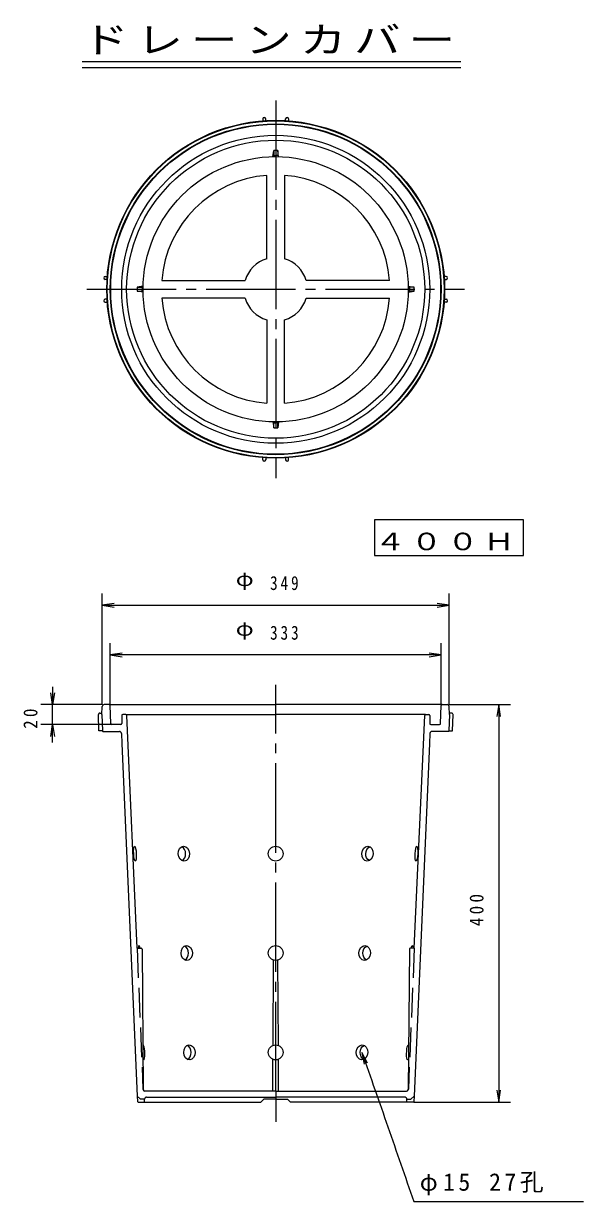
# Model space of a CAD drawing. Units: millimetres, scale not verified. Extents: x -1324 to 1416, y -421 to 874.
# Drawn here: x 69 to 633, y -313 to 873 of the extents above; entities that cross this region are included whole.
import ezdxf
from ezdxf.enums import TextEntityAlignment as Align

# ---------------------------------------------------------------- set-up
doc = ezdxf.new("R2010")
doc.units = ezdxf.units.MM
doc.header["$LTSCALE"] = 10
doc.linetypes.add('CHAIN2', pattern=[12, 9, -1, 1, -1])
doc.linetypes.add('DASHED3', pattern=[4, 3, -1])
doc.layers.add('0-0_1', color=7, linetype='Continuous')
doc.styles.add('ＭＳ ゴシック', font='')
doc.styles.get('ＭＳ ゴシック').set_extended_font_data('MS Gothic')

# ---------------------------------------------------------------- blocks, each defined once
blk = doc.blocks.new('D3200')
at = {"layer": '0-0_1', "color": 2}
for p, q in [((911.525, 474.402), (932.192, 474.402)), ((928.192, 474.402), (928.192, 341.069)), ((899.692, 341.069), (932.192, 341.069))]:
    blk.add_line(p, q, dxfattribs=at)
for points in [[(928.792, 470.402), (928.192, 474.402), (927.592, 470.402)], [(927.592, 345.069), (928.192, 341.069), (928.792, 345.069)]]:
    blk.add_lwpolyline(points, dxfattribs=at)
at = {"layer": '0-0_1', "insert": (923.152, 400.075), "char_height": 4.692, "attachment_point": 7, "rotation": 90, "style": 'ＭＳ ゴシック'}
blk.add_mtext('\\T1.38;\\W0.9;400', dxfattribs=at)
blk = doc.blocks.new('D3179')
at = {"layer": '0-0_1', "color": 2}
for p, q in [((797.858, 474.402), (797.858, 495.069)), ((908.858, 474.402), (908.858, 495.069)), ((908.858, 491.069), (797.858, 491.069))]:
    blk.add_line(p, q, dxfattribs=at)
for points in [[(801.858, 491.669), (797.858, 491.069), (801.858, 490.469)], [(904.858, 490.469), (908.858, 491.069), (904.858, 491.669)]]:
    blk.add_lwpolyline(points, dxfattribs=at)
at = {"layer": '0-0_1', "style": 'ＭＳ ゴシック', "width": 1.25}
blk.add_text('φ', height=4.692, dxfattribs=at).set_placement((839.938, 496.109), align=Align.BOTTOM_LEFT)
at = {"layer": '0-0_1', "insert": (851.458, 496.109), "char_height": 4.692, "attachment_point": 7, "style": 'ＭＳ ゴシック'}
blk.add_mtext('\\T1.38;\\W0.8;333', dxfattribs=at)
blk = doc.blocks.new('D3174')
at = {"layer": '0-0_1', "color": 2}
for p, q in [((795.192, 474.402), (795.192, 511.736)), ((911.525, 474.402), (911.525, 511.736)), ((795.192, 507.736), (911.525, 507.736))]:
    blk.add_line(p, q, dxfattribs=at)
for points in [[(799.192, 508.336), (795.192, 507.736), (799.192, 507.136)], [(907.525, 507.136), (911.525, 507.736), (907.525, 508.336)]]:
    blk.add_lwpolyline(points, dxfattribs=at)
at = {"layer": '0-0_1', "style": 'ＭＳ ゴシック', "width": 1.25}
blk.add_text('φ', height=4.692, dxfattribs=at).set_placement((839.938, 512.776), align=Align.BOTTOM_LEFT)
at = {"layer": '0-0_1', "insert": (851.458, 512.776), "char_height": 4.692, "attachment_point": 7, "style": 'ＭＳ ゴシック'}
blk.add_mtext('\\T1.38;\\W0.8;349', dxfattribs=at)
blk = doc.blocks.new('D3199')
at = {"layer": '0-0_1', "color": 2}
for p, q in [((779.125, 478.402), (778.525, 474.402)), ((795.192, 474.402), (774.525, 474.402)), ((778.525, 467.736), (778.525, 474.402)), ((798.025, 467.736), (774.525, 467.736)), ((777.925, 463.736), (778.525, 467.736))]:
    blk.add_line(p, q, dxfattribs=at)
for points in [[(778.525, 480.402), (778.525, 474.402), (777.925, 478.402)], [(778.525, 461.736), (778.525, 467.736), (779.125, 463.736)]]:
    blk.add_lwpolyline(points, dxfattribs=at)
at = {"layer": '0-0_1', "insert": (773.485, 466.288), "char_height": 4.692, "attachment_point": 7, "rotation": 90, "style": 'ＭＳ ゴシック'}
blk.add_mtext('\\T1.37;\\W0.9;20', dxfattribs=at)
blk = doc.blocks.new('blk3215')
at = {"layer": '0-0_1'}
blk.add_arc((0, 0), 0.333, 198.0646, 338.1075, dxfattribs=at)
blk = doc.blocks.new('block132')
at = {"layer": '0-0_1', "xscale": 7.5, "yscale": 5.745333, "rotation": 92.49779}
blk.add_blockref('blk3215', (194.156, -58.295), dxfattribs=at)
blk = doc.blocks.new('blk3224')
at = {"layer": '0-0_1'}
blk.add_circle((0, 0), 0.333, dxfattribs=at)
blk = doc.blocks.new('block140')
at = {"layer": '0-0_1', "xscale": 7.5, "yscale": 5.745333, "rotation": 92.49779}
blk.add_blockref('blk3224', (196.362, -91.628), dxfattribs=at)
blk = doc.blocks.new('blk3218')
at = {"layer": '0-0_1'}
blk.add_arc((0, 0), 0.333, 198.0646, 338.1075, dxfattribs=at)
blk = doc.blocks.new('block134')
at = {"layer": '0-0_1', "xscale": 7.5, "yscale": 5.745333, "rotation": 92.49779}
blk.add_blockref('blk3218', (195.053, -91.628), dxfattribs=at)
blk = doc.blocks.new('blk3148')
at = {"layer": '0-0_1'}
blk.add_arc((0, 0), 0.333, 137.6891, 18.7717, dxfattribs=at)
blk = doc.blocks.new('block125')
at = {"layer": '0-0_1', "xscale": 7.5, "yscale": 1.302361, "rotation": 92.49779}
blk.add_blockref('blk3148', (180.951, -91.628), dxfattribs=at)
blk = doc.blocks.new('blk3209')
at = {"layer": '0-0_1'}
blk.add_circle((0, 0), 0.333, dxfattribs=at)
blk = doc.blocks.new('block128')
at = {"layer": '0-0_1', "xscale": 7.5, "yscale": 5.745333, "rotation": 92.49779}
blk.add_blockref('blk3209', (195.465, -58.295), dxfattribs=at)
blk = doc.blocks.new('blk3214')
at = {"layer": '0-0_1'}
blk.add_circle((0, 0), 0.333, dxfattribs=at)
blk = doc.blocks.new('block131')
at = {"layer": '0-0_1', "xscale": 7.5, "yscale": 5.745333, "rotation": 92.49779}
blk.add_blockref('blk3214', (194.508, -24.961), dxfattribs=at)
blk = doc.blocks.new('blk3213')
at = {"layer": '0-0_1'}
blk.add_arc((0, 0), 0.333, 198.0646, 338.1075, dxfattribs=at)
blk = doc.blocks.new('block130')
at = {"layer": '0-0_1', "xscale": 7.5, "yscale": 5.745333, "rotation": 92.49779}
blk.add_blockref('blk3213', (193.199, -24.961), dxfattribs=at)
blk = doc.blocks.new('blk3131')
at = {"layer": '0-0_1'}
blk.add_circle((0, 0), 0.333, dxfattribs=at)
blk = doc.blocks.new('block123')
at = {"layer": '0-0_1', "xscale": 7.5, "yscale": 1.302361, "rotation": 92.49779}
blk.add_blockref('blk3131', (178.103, -24.961), dxfattribs=at)
blk = doc.blocks.new('blk3133')
at = {"layer": '0-0_1'}
blk.add_arc((0, 0), 0.333, 311.4236, 47.7084, dxfattribs=at)
blk = doc.blocks.new('block124')
at = {"layer": '0-0_1', "xscale": 7.5, "yscale": 1.302361, "rotation": 92.49779}
blk.add_blockref('blk3133', (179.582, -58.295), dxfattribs=at)
blk = doc.blocks.new('blk3220')
at = {"layer": '0-0_1'}
blk.add_circle((0, 0), 0.333, dxfattribs=at)
blk = doc.blocks.new('block136')
at = {"layer": '0-0_1', "xscale": 7.5, "yscale": 5.745333, "rotation": 87.50221}
blk.add_blockref('blk3220', (256.123, -24.961), dxfattribs=at)
blk = doc.blocks.new('blk3221')
at = {"layer": '0-0_1'}
blk.add_arc((0, 0), 0.333, 198.0646, 338.1075, dxfattribs=at)
blk = doc.blocks.new('block137')
at = {"layer": '0-0_1', "xscale": 7.5, "yscale": -5.745333, "rotation": 87.50221}
blk.add_blockref('blk3221', (257.432, -24.961), dxfattribs=at)
blk = doc.blocks.new('blk3223')
at = {"layer": '0-0_1'}
blk.add_circle((0, 0), 0.333, dxfattribs=at)
blk = doc.blocks.new('block139')
at = {"layer": '0-0_1', "xscale": 7.5, "yscale": 5.745333, "rotation": 87.50221}
blk.add_blockref('blk3223', (255.166, -58.295), dxfattribs=at)
blk = doc.blocks.new('blk3219')
at = {"layer": '0-0_1'}
blk.add_arc((0, 0), 0.333, 198.0646, 338.1075, dxfattribs=at)
blk = doc.blocks.new('block135')
at = {"layer": '0-0_1', "xscale": 7.5, "yscale": -5.745333, "rotation": 87.50221}
blk.add_blockref('blk3219', (256.475, -58.295), dxfattribs=at)
blk = doc.blocks.new('blk3206')
at = {"layer": '0-0_1'}
blk.add_circle((0, 0), 0.333, dxfattribs=at)
blk = doc.blocks.new('block127')
at = {"layer": '0-0_1', "xscale": 7.5, "yscale": 5.745333, "rotation": 87.50221}
blk.add_blockref('blk3206', (254.269, -91.628), dxfattribs=at)
blk = doc.blocks.new('blk3211')
at = {"layer": '0-0_1'}
blk.add_arc((0, 0), 0.333, 198.0646, 338.1075, dxfattribs=at)
blk = doc.blocks.new('block129')
at = {"layer": '0-0_1', "xscale": 7.5, "yscale": -5.745333, "rotation": 87.50221}
blk.add_blockref('blk3211', (255.578, -91.628), dxfattribs=at)
blk = doc.blocks.new('blk3205')
at = {"layer": '0-0_1'}
blk.add_arc((0, 0), 0.333, 137.6891, 18.7717, dxfattribs=at)
blk = doc.blocks.new('block126')
at = {"layer": '0-0_1', "xscale": 7.5, "yscale": -1.302361, "rotation": 87.50221}
blk.add_blockref('blk3205', (269.68, -91.628), dxfattribs=at)
blk = doc.blocks.new('blk3217')
at = {"layer": '0-0_1'}
blk.add_arc((0, 0), 0.333, 311.4236, 47.7084, dxfattribs=at)
blk = doc.blocks.new('block133')
at = {"layer": '0-0_1', "xscale": 7.5, "yscale": -1.302361, "rotation": 87.50221}
blk.add_blockref('blk3217', (271.048, -58.295), dxfattribs=at)
blk = doc.blocks.new('blk3222')
at = {"layer": '0-0_1'}
blk.add_circle((0, 0), 0.333, dxfattribs=at)
blk = doc.blocks.new('block138')
at = {"layer": '0-0_1', "xscale": 7.5, "yscale": 1.302361, "rotation": 87.50221}
blk.add_blockref('blk3222', (272.528, -24.961), dxfattribs=at)

msp = doc.modelspace()

# ---------------------------------------------------------------- linework, layer by layer
at = {"layer": '0-0_1', "color": 2}
for p, q in [((509.58, 834.47), (128.38, 834.47)), ((509.58, 828.47), (128.38, 828.47))]:
    msp.add_line(p, q, dxfattribs=at)
at = {"layer": '0-0_1', "color": 2, "linetype": 'CHAIN2'}
for p, q in [((323.22, 795.47), (323.22, 415.47)), ((133.22, 605.47), (513.22, 605.47)), ((323.22, -201.53), (323.22, 207.47)), ((323.22, -201.53), (323.22, -207.53)), ((323.22, -201.53), (323.22, -207.53)), ((323.22, -201.53), (323.22, -207.53)), ((323.22, -207.53), (323.22, -232.53)), ((323.22, -207.53), (323.22, -232.53))]:
    msp.add_line(p, q, dxfattribs=at)
at = {"layer": '0-0_1'}
for p, q in [((310.22, 776.97), (310.22, 774.97)), ((313.22, 775.17), (313.22, 776.97)), ((333.22, 775.17), (333.22, 776.97)), ((336.22, 776.97), (336.22, 774.97)), ((320.22, 738.91), (321.22, 745)), ((321.22, 740.02), (320.22, 738.91)), ((321.22, 745), (321.22, 740.02)), ((321.22, 740.02), (323.22, 740.02)), ((325.22, 740.02), (323.22, 740.02)), ((325.22, 745), (325.22, 740.02)), ((314.22, 636.17), (314.22, 720.11)), ((332.22, 720.11), (332.22, 636.17)), ((151.72, 618.47), (153.72, 618.47)), ((494.73, 618.47), (492.73, 618.47)), ((153.52, 615.47), (151.72, 615.47)), ((188.67, 603.47), (188.67, 605.47)), ((208.58, 614.47), (292.52, 614.47)), ((437.87, 614.47), (353.93, 614.47)), ((457.77, 603.47), (457.77, 605.47)), ((492.93, 615.47), (494.73, 615.47)), ((153.52, 595.47), (151.72, 595.47)), ((189.78, 602.47), (183.69, 603.47)), ((183.69, 603.47), (188.67, 603.47)), ((188.67, 603.47), (189.78, 602.47)), ((292.52, 596.47), (208.58, 596.47)), ((353.93, 596.47), (437.87, 596.47)), ((456.67, 602.47), (462.76, 603.47)), ((457.77, 603.47), (456.67, 602.47)), ((462.76, 603.47), (457.77, 603.47)), ((492.93, 595.47), (494.73, 595.47)), ((151.72, 592.47), (153.72, 592.47)), ((494.73, 592.47), (492.73, 592.47)), ((314.22, 574.76), (314.22, 490.82)), ((332.22, 490.82), (332.22, 574.76)), ((320.22, 472.02), (321.22, 465.93)), ((321.22, 470.92), (320.22, 472.02)), ((321.22, 470.92), (323.22, 470.92)), ((321.22, 465.93), (321.22, 470.92)), ((310.22, 433.96), (310.22, 435.96)), ((313.22, 435.76), (313.22, 433.96)), ((333.22, 435.76), (333.22, 433.96)), ((336.22, 433.96), (336.22, 435.96)), ((146.22, 178.97), (148.17, 178.97)), ((148.22, 177.47), (148.63, 185.57)), ((155.75, 187.47), (150.63, 187.47)), ((155.75, 187.47), (323.22, 187.47)), ((157.2, 168.44), (156.75, 186.49)), ((490.7, 187.47), (323.22, 187.47)), ((489.25, 168.44), (489.7, 186.49)), ((490.7, 187.47), (495.82, 187.47)), ((498.22, 177.47), (497.82, 185.57)), ((500.23, 178.97), (498.28, 178.97)), ((145.3, 160.97), (144.72, 177.41)), ((148.22, 177.47), (148.8, 160.95)), ((167.22, 167.47), (158.2, 167.47)), ((168.22, 176.47), (168.22, 168.47)), ((172.27, 177.47), (169.22, 177.47)), ((172.27, 177.47), (323.22, 177.47)), ((183.69, -57.53), (173.27, 176.51)), ((474.18, 177.47), (323.22, 177.47)), ((462.76, -57.53), (473.18, 176.51)), ((474.18, 177.47), (477.22, 177.47)), ((478.22, 176.47), (478.22, 168.47)), ((479.22, 167.47), (488.25, 167.47)), ((498.22, 177.47), (497.65, 160.95)), ((148.8, 160.97), (145.3, 160.97)), ((149.3, 160.47), (166.05, 160.47)), ((168.05, 158.55), (168.49, 148.47)), ((478.4, 158.55), (477.96, 148.47)), ((497.15, 160.47), (480.4, 160.47)), ((168.49, 148.47), (183.97, -206.54)), ((477.96, 148.47), (462.47, -206.54)), ((183.69, -57.53), (187.68, -57.53)), ((188.68, -58.53), (189.73, -200.07)), ((457.77, -58.53), (456.71, -200.07)), ((462.76, -57.53), (458.77, -57.53)), ((320.54, -155.53), (321.14, -69.74)), ((325.9, -155.53), (325.31, -69.74)), ((320.22, -201.53), (320.45, -169.5)), ((326.22, -201.53), (326, -169.5)), ((183.97, -206.54), (187.1, -209.53)), ((183.97, -206.54), (184.2, -212.05)), ((184.7, -212.53), (190.72, -212.53)), ((191.22, -209.53), (187.1, -209.53)), ((190.72, -212.53), (308.22, -212.53)), ((191.22, -212.03), (191.22, -209.53)), ((323.22, -201.53), (191.66, -201.53)), ((193.22, -207.53), (323.22, -207.53)), ((323.22, -201.53), (454.79, -201.53)), ((453.22, -207.53), (323.22, -207.53)), ((323.22, -209.53), (335.22, -209.53)), ((335.22, -209.53), (338.22, -212.53)), ((455.72, -212.53), (338.22, -212.53)), ((455.22, -212.03), (455.22, -209.53)), ((455.22, -209.53), (459.35, -209.53)), ((461.74, -212.53), (455.72, -212.53)), ((462.47, -206.54), (459.35, -209.53)), ((462.47, -206.54), (462.24, -212.05))]:
    msp.add_line(p, q, dxfattribs=at)
at = {"layer": '0-0_1', "color": 1}
for p, q in [((422.72, 373.58), (422.72, 337.47)), ((572.72, 373.58), (422.72, 373.58)), ((572.72, 337.47), (572.72, 373.58)), ((422.72, 337.47), (572.72, 337.47))]:
    msp.add_line(p, q, dxfattribs=at)
at = {"layer": '0-0_1', "linetype": 'DASHED3'}
for p, q in [((183.69, -57.53), (189.66, -199.62)), ((462.76, -57.53), (456.79, -199.62))]:
    msp.add_line(p, q, dxfattribs=at)
at = {"layer": '0-0_1'}
for points in [[(325.22, 740.02), (326.22, 738.91), (325.22, 745)], [(188.67, 607.47), (189.78, 608.47), (183.69, 607.47)], [(183.69, 607.47), (188.67, 607.47), (188.67, 605.47)], [(457.77, 607.47), (456.67, 608.47), (462.76, 607.47)], [(462.76, 607.47), (457.77, 607.47), (457.77, 605.47)], [(325.22, 465.93), (325.22, 470.92), (323.22, 470.92)], [(325.22, 470.92), (326.22, 472.02), (325.22, 465.93)], [(497.65, 160.97), (501.15, 160.97), (501.72, 177.41)], [(323.22, -209.53), (311.22, -209.53), (308.22, -212.53)]]:
    msp.add_lwpolyline(points, dxfattribs=at)
at = {"layer": '0-0_1', "color": 2}
for points in [[(410.08, -162.53), (411.71, -167.22), (413.34, -171.91), (414.97, -176.6), (416.6, -181.28), (418.23, -185.97), (419.86, -190.66), (421.49, -195.35), (423.12, -200.03), (424.74, -204.72), (426.37, -209.41), (428, -214.1), (429.63, -218.78), (431.26, -223.47), (432.89, -228.16), (434.52, -232.85), (436.15, -237.53), (437.78, -242.22), (439.41, -246.91), (441.03, -251.6), (442.66, -256.28), (444.29, -260.97), (445.92, -265.66), (447.55, -270.35), (449.18, -275.03), (450.81, -279.72), (452.44, -284.41), (454.07, -289.1), (455.7, -293.78), (457.32, -298.47), (458.95, -303.16), (460.58, -307.85), (462.21, -312.53), (467.55, -312.53), (472.89, -312.53), (478.22, -312.53), (483.56, -312.53), (488.9, -312.53), (494.23, -312.53), (499.57, -312.53)], [(415.72, -173.28), (410.08, -162.53), (412.32, -174.46)], [(499.57, -312.53), (504.91, -312.53), (510.24, -312.53), (515.58, -312.53), (520.92, -312.53), (526.26, -312.53), (531.59, -312.53), (536.93, -312.53), (542.27, -312.53), (547.6, -312.53), (552.94, -312.53), (558.28, -312.53), (563.61, -312.53), (568.95, -312.53), (574.29, -312.53), (579.62, -312.53), (584.96, -312.53), (590.3, -312.53), (595.64, -312.53), (600.97, -312.53), (606.31, -312.53), (611.65, -312.53), (616.98, -312.53), (622.32, -312.53), (627.66, -312.53), (632.99, -312.53)]]:
    msp.add_lwpolyline(points, dxfattribs=at)
at = {"layer": '0-0_1'}
for centre, radius in [((323.22, 605.47), 170), ((323.22, 605.47), 169.5), ((323.22, 605.47), 166.5), ((323.22, 605.47), 166), ((323.22, 605.47), 155), ((323.22, 605.47), 150), ((323.22, 605.47), 133.48), ((323.22, 37.47), 7.5), ((323.22, -62.53), 7.5), ((323.22, -162.53), 7.5)]:
    msp.add_circle(centre, radius, dxfattribs=at)
for centre, radius, start, end in [((311.72, 776.97), 1.5, 90, 180), ((311.72, 776.97), 1.5, 0, 90), ((334.72, 776.97), 1.5, 90, 180), ((334.72, 776.97), 1.5, 0, 90), ((323.22, 605.47), 139.55, 90, 90.82118), ((323.22, 605.47), 139.55, 89.17882, 90), ((323.22, 605.47), 115, 94.48861, 175.51139), ((323.22, 605.47), 115, 4.48861, 85.51139), ((323.22, 605.47), 32, 106.33482, 163.66518), ((323.22, 605.47), 32, 16.33482, 73.66518), ((151.72, 616.97), 1.5, 90, 180), ((151.72, 616.97), 1.5, 180, 270), ((494.73, 616.97), 1.5, 0, 90), ((494.73, 616.97), 1.5, 270, 0), ((323.22, 605.47), 139.55, 179.17882, 180), ((323.22, 605.47), 139.55, 180, 180.82118), ((323.22, 605.47), 139.55, 0, 0.82118), ((323.22, 605.47), 139.55, 359.17882, 0), ((151.72, 593.97), 1.5, 90, 180), ((151.72, 593.97), 1.5, 180, 270), ((323.22, 605.47), 115, 184.48861, 265.51139), ((323.22, 605.47), 32, 196.33482, 253.66518), ((323.22, 605.47), 32, 286.33482, 343.66518), ((323.22, 605.47), 115, 274.48861, 355.51139), ((494.73, 593.97), 1.5, 0, 90), ((494.73, 593.97), 1.5, 270, 0), ((323.22, 605.47), 139.55, 269.17882, 270), ((323.22, 605.47), 139.55, 270, 270.82118), ((311.72, 433.96), 1.5, 180, 270), ((311.72, 433.96), 1.5, 270, 0), ((334.72, 433.96), 1.5, 180, 270), ((334.72, 433.96), 1.5, 270, 0), ((146.22, 177.47), 1.5, 90, 182), ((150.63, 185.47), 2, 90, 177.13759), ((155.75, 186.47), 1, 1.4321, 90), ((490.7, 186.47), 1, 90, 178.5679), ((495.82, 185.47), 2, 2.86241, 90), ((500.23, 177.47), 1.5, 358, 90), ((158.2, 168.47), 1, 181.4321, 270), ((167.22, 168.47), 1, 270, 0), ((169.22, 176.47), 1, 90, 180), ((172.27, 176.47), 1, 2.49593, 90), ((474.18, 176.47), 1, 90, 177.50407), ((477.22, 176.47), 1, 0, 90), ((479.22, 168.47), 1, 180, 270), ((488.25, 168.47), 1, 270, 358.5679), ((149.3, 160.97), 0.5, 182, 270), ((166.05, 158.47), 2, 2.49779, 90), ((480.4, 158.47), 2, 90, 177.50221), ((497.15, 160.97), 0.5, 270, 358), ((187.68, -58.53), 1, 0.44125, 90), ((458.77, -58.53), 1, 90, 179.55875), ((191.66, -199.53), 2, 195.63771, 270), ((454.79, -199.53), 2, 270, 344.36229), ((184.7, -212.03), 0.5, 182.38231, 270), ((190.72, -212.03), 0.5, 270, 0), ((193.22, -209.53), 2, 90, 180), ((453.22, -209.53), 2, 0, 90), ((455.72, -212.03), 0.5, 180, 270), ((461.74, -212.03), 0.5, 270, 357.61769)]:
    msp.add_arc(centre, radius, start, end, dxfattribs=at)
at = {"layer": '0-0_1', "linetype": 'DASHED3'}
for centre, start, end in [((191.66, -199.53), 182.49593, 195.63771), ((454.79, -199.53), 344.36229, 357.50407)]:
    msp.add_arc(centre, 2, start, end, dxfattribs=at)

# ---------------------------------------------------------------- block references
at = {"layer": '0-0_1', "xscale": 3, "yscale": 3}
for name, p in [('D3174', (-2236.85, -1235.74)), ('D3179', (-2236.85, -1235.74)), ('D3199', (-2236.85, -1235.74)), ('D3200', (-2236.85, -1235.74)), ('block123', (-352.72, 112.35)), ('block131', (-352.72, 112.35)), ('block130', (-352.72, 112.35)), ('block136', (-352.72, 112.35)), ('block137', (-352.72, 112.35)), ('block138', (-352.72, 112.35)), ('block124', (-352.72, 112.35)), ('block128', (-352.72, 112.35)), ('block132', (-352.72, 112.35)), ('block139', (-352.72, 112.35)), ('block135', (-352.72, 112.35)), ('block133', (-352.72, 112.35)), ('block125', (-352.72, 112.35)), ('block140', (-352.72, 112.35)), ('block134', (-352.72, 112.35)), ('block127', (-352.72, 112.35)), ('block129', (-352.72, 112.35)), ('block126', (-352.72, 112.35))]:
    msp.add_blockref(name, p, dxfattribs=at)

# ---------------------------------------------------------------- texts
at = {"layer": '0-0_1', "attachment_point": 7, "style": 'ＭＳ ゴシック'}
for s, insert, char_height in [('\\T1.17;\\W1.3;ドレーンカバー', (128.38, 841.86), 26.39), ('\\T1.17;\\W1.3;４００Ｈ', (422.92, 342.6), 17.6), ('\\T1.29;φ15\\~27孔', (468.21, -306.53), 17.6)]:
    msp.add_mtext(s, dxfattribs=dict(at, insert=insert, char_height=char_height))

doc.saveas('drawing.dxf')
